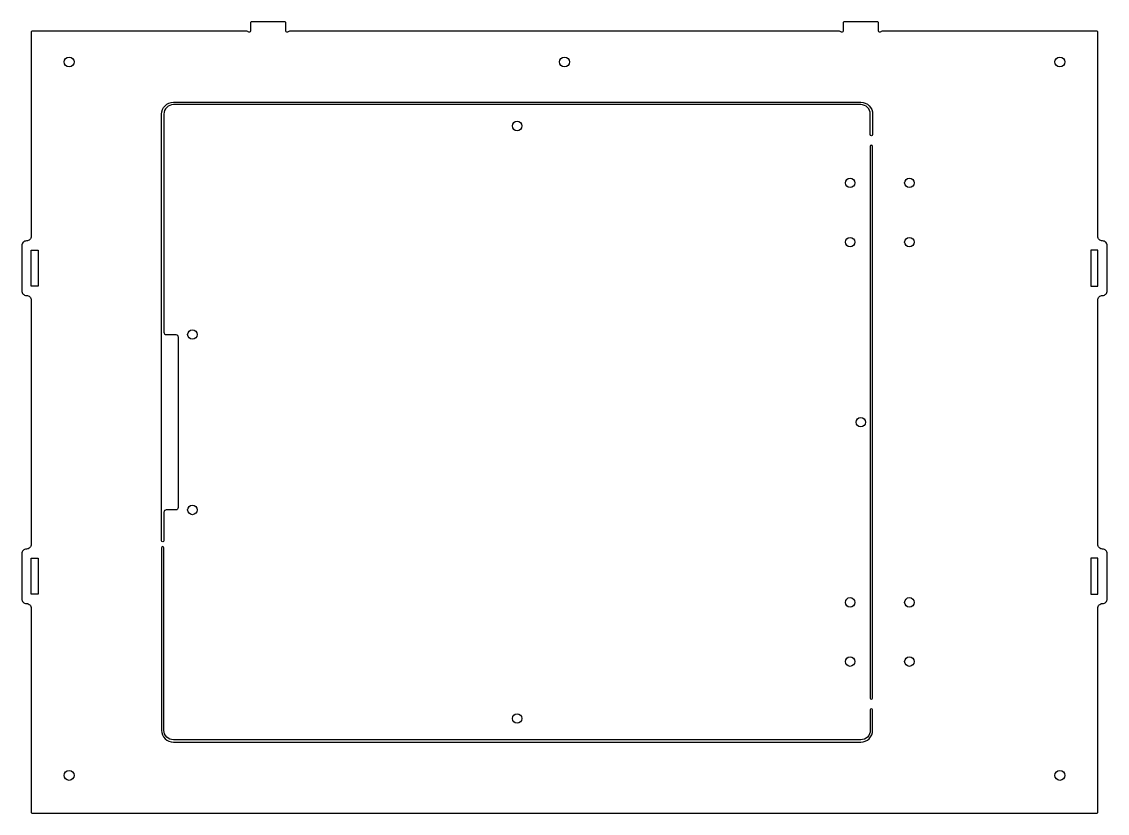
# Model space of a CAD drawing. Header units: millimetres. Extents: x -229 to 229, y 0 to 334.
import ezdxf

# ---------------------------------------------------------------- set-up
doc = ezdxf.new("R2010")
doc.units = ezdxf.units.MM
doc.layers.get('0').update_dxf_attribs({"linetype": 'CONTINUOUS'})

msp = doc.modelspace()

# ---------------------------------------------------------------- linework, layer by layer
for points in [[(229, 109.5, 0.414214), (227, 111.5, -0.414214), (225, 113.5), (225, 216.5, -0.414214), (227, 218.5, 0.414214), (229, 220.5), (229, 239.5, 0.414214), (227, 241.5, -0.414214), (225, 243.5), (225, 329.5, 0.414214), (224.5, 330), (134, 330, 0.236068), (133.4, 329.7, -0.720759), (132.5, 330), (132.5, 333.5, 0.414214), (132, 334), (118, 334, 0.414214), (117.5, 333.5), (117.5, 330, -0.720759), (116.6, 329.7, 0.236068), (116, 330), (-116, 330, 0.236068), (-116.6, 329.7, -0.720759), (-117.5, 330), (-117.5, 333.5, 0.414214), (-118, 334), (-132, 334, 0.414214), (-132.5, 333.5), (-132.5, 330, -0.720759), (-133.4, 329.7, 0.236068), (-134, 330), (-224.5, 330, 0.414214), (-225, 329.5), (-225, 243.5, -0.414214), (-227, 241.5, 0.414214), (-229, 239.5), (-229, 220.5, 0.414214), (-227, 218.5, -0.414214), (-225, 216.5), (-225, 113.5, -0.414214), (-227, 111.5, 0.414214), (-229, 109.5), (-229, 90.5, 0.414214), (-227, 88.5, -0.414214), (-225, 86.5), (-225, 0.5, 0.414214), (-224.5, 0), (224.5, 0, 0.414214), (225, 0.5), (225, 86.5, -0.414214), (227, 88.5, 0.414214), (229, 90.5)], [(-169, 203, 0.414214), (-168, 202), (-164, 202, -0.414214), (-163, 201), (-163, 129, -0.414214), (-164, 128), (-168, 128, 0.414214), (-169, 127), (-169, 115, -1), (-170, 115), (-170, 295, -0.414214), (-165, 300), (125, 300, -0.414214), (130, 295), (130, 286.41, -1), (129, 286.41), (129, 295, 0.414214), (125, 299), (-165, 299, 0.414214), (-169, 295)], [(129, 281.41), (129, 48.59, 1), (130, 48.59), (130, 281.41, 1)], [(125, 31), (-165, 31, -0.414214), (-169, 35), (-169, 112, 1), (-170, 112), (-170, 35, 0.414214), (-165, 30), (125, 30, 0.414214), (130, 35), (130, 43.59, 1), (129, 43.59), (129, 35, -0.414214)]]:
    msp.add_lwpolyline(points, format="xyb", close=True)
for points in [[(-222, 237.6), (-222, 222.4), (-225, 222.4), (-225, 237.6)], [(222, 237.6), (222, 222.4), (225, 222.4), (225, 237.6)], [(-225, 92.4), (-225, 107.6), (-222, 107.6), (-222, 92.4)], [(222, 107.6), (222, 92.4), (225, 92.4), (225, 107.6)]]:
    msp.add_lwpolyline(points, close=True)
for centre, radius in [((-209, 317), 2.1), ((0, 317), 2.1), ((209, 317), 2.1), ((-20, 290), 2), ((120.5, 266), 2), ((145.5, 266), 2), ((120.5, 241), 2), ((145.5, 241), 2), ((-157, 202), 2), ((125, 165), 2), ((-157, 128), 2), ((120.5, 89), 2), ((145.5, 89), 2), ((120.5, 64), 2), ((145.5, 64), 2), ((-20, 40), 2), ((-209, 16), 2.1), ((209, 16), 2.1)]:
    msp.add_circle(centre, radius)

doc.saveas('drawing.dxf')
